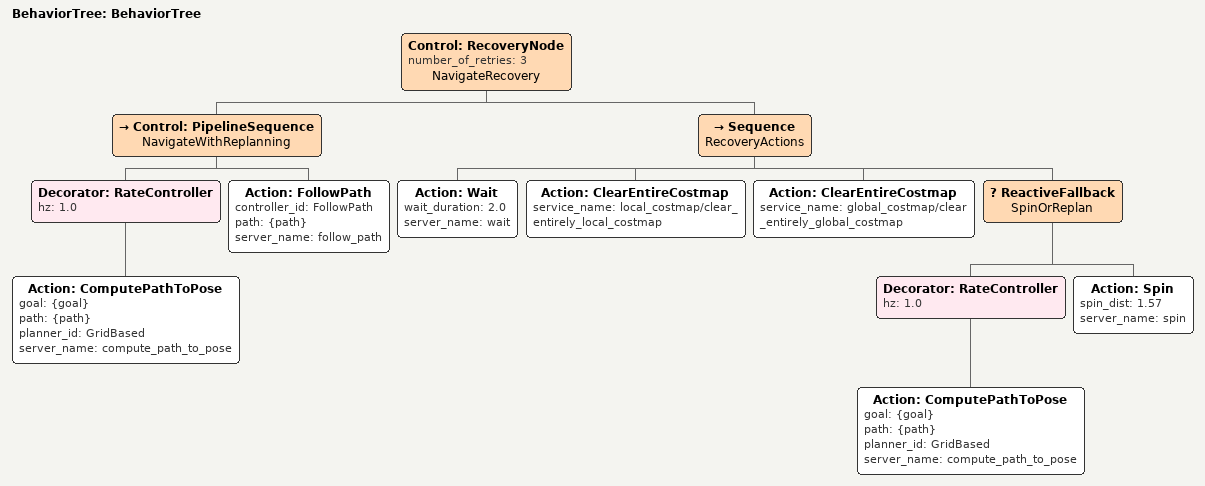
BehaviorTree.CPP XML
<root main_tree_to_execute="BehaviorTree">
    <BehaviorTree ID="BehaviorTree">
        <Control ID="RecoveryNode" number_of_retries="3" name="NavigateRecovery">

            <Control ID="PipelineSequence" name="NavigateWithReplanning">
                <Decorator ID="RateController" hz="1.0">
                    <Action ID="ComputePathToPose" goal="{goal}" path="{path}" planner_id="GridBased" server_name="compute_path_to_pose"/>
                </Decorator>
                <Action ID="FollowPath" controller_id="FollowPath" path="{path}" server_name="follow_path"/>
            </Control>

            <Sequence name="RecoveryActions">
                <Action ID="Wait" wait_duration="2.0" server_name="wait"/>

                <Action ID="ClearEntireCostmap" service_name="local_costmap/clear_entirely_local_costmap"/>
                <Action ID="ClearEntireCostmap" service_name="global_costmap/clear_entirely_global_costmap"/>

                <ReactiveFallback name="SpinOrReplan">
                    <Decorator ID="RateController" hz="1.0">
                        <Action ID="ComputePathToPose" goal="{goal}" path="{path}" planner_id="GridBased" server_name="compute_path_to_pose"/>
                    </Decorator>
                    <Action ID="Spin" spin_dist="1.57" server_name="spin"/>
                </ReactiveFallback>
            </Sequence>

        </Control>
    </BehaviorTree>
</root>
